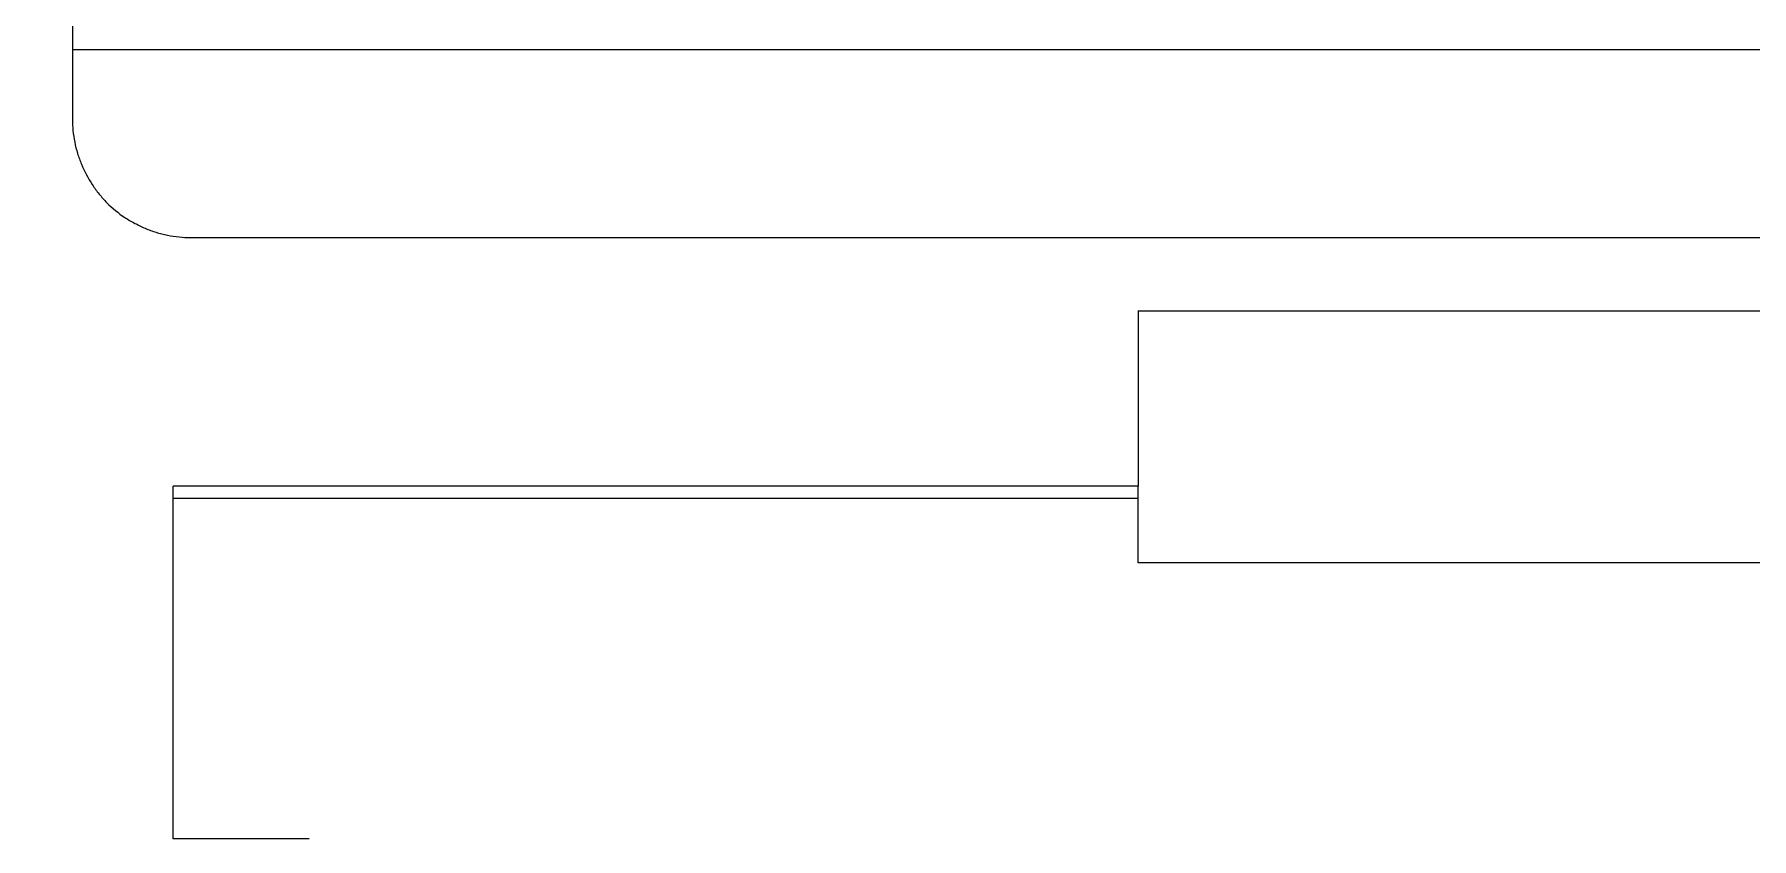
# Model space of a CAD drawing. Header units: millimetres. Extents: x 1359 to 3577, y 1333 to 3557.
# Drawn here: x 2805.95 to 2820.45, y 3312.6 to 3319.4 of the extents above; entities that cross this region are included whole.
import ezdxf

# ---------------------------------------------------------------- set-up
doc = ezdxf.new("R2010")
doc.units = ezdxf.units.MM
doc.set_wipeout_variables(frame=1)
doc.layers.add('000-PI-Oprema', color=30, linetype='Continuous', lineweight=5)
doc.layers.add('002-PI-Kabelska kanalica', color=150, linetype='Continuous')

# ---------------------------------------------------------------- blocks, each defined once
blk = doc.blocks.new('S7-1500 DQ HF - 6ES7522-1BL01-0AB0')
blk.add_wipeout([(0, 147), (34.8, 147), (34.8, 0), (0, 0)])
at = {"layer": '000-PI-Oprema', "color": 0, "linetype": 'ByBlock', "lineweight": 0}
for p, q in [((4.9, 136.185), (4.9, 135.6)), ((29.9, 136.185), (4.9, 136.185)), ((5.9, 134.6), (28.9, 134.6)), ((20.9, 133.978), (13.9, 133.978)), ((5.75, 129.52), (5.75, 132.5)), ((13.9, 132.5), (5.75, 132.5)), ((13.9, 132.394), (13.9, 132.5)), ((13.9, 132.394), (5.75, 132.394)), ((13.9, 131.851), (13.9, 132.394)), ((20.9, 131.851), (13.9, 131.851)), ((6.9, 129.52), (5.75, 129.52))]:
    blk.add_line(p, q, dxfattribs=at)
for points, knots in [([(4.9, 147), (4.9, 145.915), (4.9, 142.312), (4.9, 138.706), (4.9, 136.185)], [0, 0, 0, 0, 0.301146, 1, 1, 1, 1]), ([(4.9, 135.6), (4.9, 135.534), (4.907, 135.47), (4.926, 135.374), (4.934, 135.343), (4.953, 135.28), (4.964, 135.249), (5.002, 135.159), (5.032, 135.101), (5.086, 135.02), (5.105, 134.993), (5.147, 134.942), (5.168, 134.917), (5.237, 134.848), (5.288, 134.807), (5.369, 134.752), (5.398, 134.735), (5.456, 134.705), (5.515, 134.677), (5.576, 134.654), (5.623, 134.64), (5.639, 134.635), (5.671, 134.627), (5.687, 134.623), (5.768, 134.607), (5.834, 134.6), (5.9, 134.6)], [0, 0, 0, 0, 0.125, 0.125, 0.1875, 0.1875, 0.25, 0.25, 0.375, 0.375, 0.4375, 0.4375, 0.5, 0.5, 0.625, 0.625, 0.6875, 0.6875, 0.75, 0.8125, 0.8125, 0.84375, 0.84375, 0.875, 0.875, 1, 1, 1, 1])]:
    blk.add_open_spline(points, degree=3, knots=knots, dxfattribs=at)
blk.add_open_spline([(13.9, 133.984), (13.9, 133.489), (13.9, 132.995), (13.9, 132.5)], degree=3, dxfattribs=at)
blk = doc.blocks.new('6ES7590-1AB60-0AA0-montažna za 1500')
for p, q in [((46379.794, 47129.805), (46179.794, 47129.805)), ((46379.794, 47128.41), (46179.794, 47128.41))]:
    blk.add_line(p, q)

msp = doc.modelspace()

# ---------------------------------------------------------------- block references
msp.add_blockref('6ES7590-1AB60-0AA0-montažna za 1500', (-43423.223, -43814.604))

# ---------------------------------------------------------------- next in the draw order: block references
at = {"layer": '002-PI-Kabelska kanalica', "color": 0, "linetype": 'ByBlock', "lineweight": 0}
msp.add_blockref('S7-1500 DQ HF - 6ES7522-1BL01-0AB0', (2801.371, 3183.083), dxfattribs=at)

doc.saveas('drawing.dxf')
